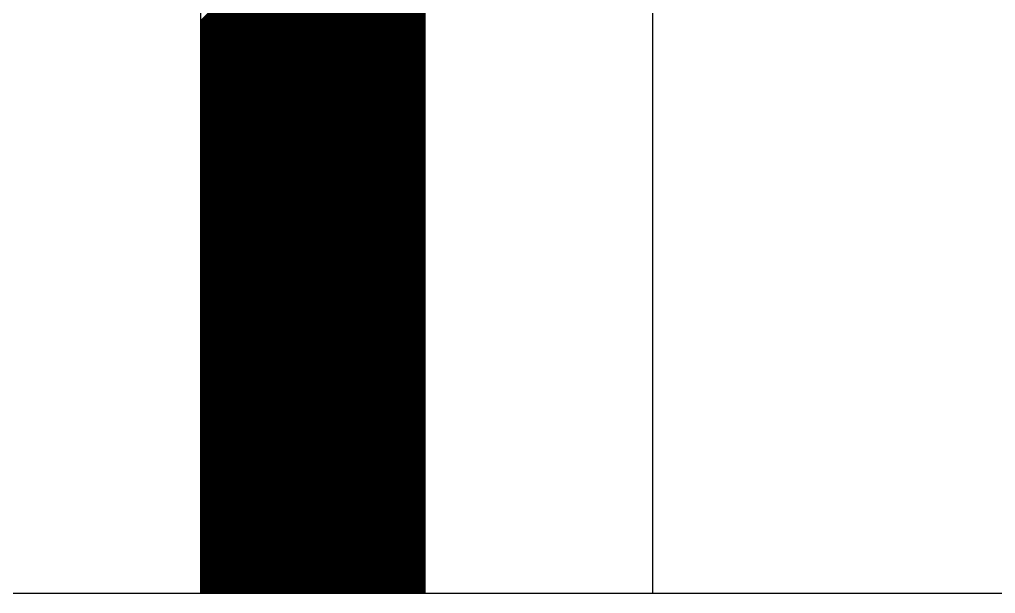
# Model space of a CAD drawing. Header units: millimetres. Extents: x -72 to 470, y 3 to 161.
# Drawn here: x 436.849 to 437.501, y 58.025 to 58.409 of the extents above; entities that cross this region are included whole.
import ezdxf

# ---------------------------------------------------------------- set-up
doc = ezdxf.new("R2010")
doc.units = ezdxf.units.MM
doc.layers.add('LAYER2', color=5, linetype='Continuous')

msp = doc.modelspace()

# ---------------------------------------------------------------- linework, layer by layer
at = {"layer": 'LAYER2'}
for p, q in [((436.97023, 58.02538), (436.97023, 60.99538)), ((437.12023, 58.02538), (437.12023, 60.99538)), ((437.27223, 58.02538), (437.27223, 60.99538)), ((440.92023, 58.02538), (433.77023, 58.02538))]:
    msp.add_line(p, q, dxfattribs=at)
at = {"layer": 'LAYER2', "color": 252, "linetype": 'Continuous', "true_color": 0x939598}
for p, q in [((436.97023, 58.40846), (437.12023, 58.55846)), ((436.97023, 58.40801), (437.12023, 58.55801)), ((436.97023, 58.40712), (437.12023, 58.55712)), ((436.97023, 58.40667), (437.12023, 58.55667)), ((436.97023, 58.40577), (437.12023, 58.55577)), ((436.97023, 58.40532), (437.12023, 58.55532)), ((436.97023, 58.40442), (437.12023, 58.55442)), ((436.97023, 58.40397), (437.12023, 58.55397)), ((436.97023, 58.40307), (437.12023, 58.55307)), ((436.97023, 58.40263), (437.12023, 58.55263)), ((436.97023, 58.40173), (437.12023, 58.55173)), ((436.97023, 58.40128), (437.12023, 58.55128)), ((436.97023, 58.40038), (437.12023, 58.55038)), ((436.97023, 58.39993), (437.12023, 58.54993)), ((436.97023, 58.39903), (437.12023, 58.54903)), ((436.97023, 58.39858), (437.12023, 58.54858)), ((436.97023, 58.39769), (437.12023, 58.54769)), ((436.97023, 58.39724), (437.12023, 58.54724)), ((436.97023, 58.39634), (437.12023, 58.54634)), ((436.97023, 58.39589), (437.12023, 58.54589)), ((436.97023, 58.39499), (437.12023, 58.54499)), ((436.97023, 58.39454), (437.12023, 58.54454)), ((436.97023, 58.39365), (437.12023, 58.54365)), ((436.97023, 58.3932), (437.12023, 58.5432)), ((436.97023, 58.3923), (437.12023, 58.5423)), ((436.97023, 58.39185), (437.12023, 58.54185)), ((436.97023, 58.39095), (437.12023, 58.54095)), ((436.97023, 58.3905), (437.12023, 58.5405)), ((436.97023, 58.3896), (437.12023, 58.5396)), ((436.97023, 58.38916), (437.12023, 58.53916)), ((436.97023, 58.38826), (437.12023, 58.53826)), ((436.97023, 58.38781), (437.12023, 58.53781)), ((436.97023, 58.38691), (437.12023, 58.53691)), ((436.97023, 58.38646), (437.12023, 58.53646)), ((436.97023, 58.38556), (437.12023, 58.53556)), ((436.97023, 58.38511), (437.12023, 58.53511)), ((436.97023, 58.38422), (437.12023, 58.53422)), ((436.97023, 58.38377), (437.12023, 58.53377)), ((436.97023, 58.38287), (437.12023, 58.53287)), ((436.97023, 58.38242), (437.12023, 58.53242)), ((436.97023, 58.38152), (437.12023, 58.53152)), ((436.97023, 58.38107), (437.12023, 58.53107)), ((436.97023, 58.38018), (437.12023, 58.53018)), ((436.97023, 58.37973), (437.12023, 58.52973)), ((436.97023, 58.37883), (437.12023, 58.52883)), ((436.97023, 58.37838), (437.12023, 58.52838)), ((436.97023, 58.37748), (437.12023, 58.52748)), ((436.97023, 58.37703), (437.12023, 58.52703)), ((436.97023, 58.37613), (437.12023, 58.52613)), ((436.97023, 58.37569), (437.12023, 58.52569)), ((436.97023, 58.37479), (437.12023, 58.52479)), ((436.97023, 58.37434), (437.12023, 58.52434)), ((436.97023, 58.37344), (437.12023, 58.52344)), ((436.97023, 58.37299), (437.12023, 58.52299)), ((436.97023, 58.37209), (437.12023, 58.52209)), ((436.97023, 58.37164), (437.12023, 58.52164)), ((436.97023, 58.37075), (437.12023, 58.52075)), ((436.97023, 58.3703), (437.12023, 58.5203)), ((436.97023, 58.3694), (437.12023, 58.5194)), ((436.97023, 58.36895), (437.12023, 58.51895)), ((436.97023, 58.36805), (437.12023, 58.51805)), ((436.97023, 58.3676), (437.12023, 58.5176)), ((436.97023, 58.3667), (437.12023, 58.5167)), ((436.97023, 58.36626), (437.12023, 58.51626)), ((436.97023, 58.36536), (437.12023, 58.51536)), ((436.97023, 58.36491), (437.12023, 58.51491)), ((436.97023, 58.36401), (437.12023, 58.51401)), ((436.97023, 58.36356), (437.12023, 58.51356)), ((436.97023, 58.36266), (437.12023, 58.51266)), ((436.97023, 58.36221), (437.12023, 58.51221)), ((436.97023, 58.36132), (437.12023, 58.51132)), ((436.97023, 58.36087), (437.12023, 58.51087)), ((436.97023, 58.35997), (437.12023, 58.50997)), ((436.97023, 58.35952), (437.12023, 58.50952)), ((436.97023, 58.35862), (437.12023, 58.50862)), ((436.97023, 58.35817), (437.12023, 58.50817)), ((436.97023, 58.35728), (437.12023, 58.50728)), ((436.97023, 58.35683), (437.12023, 58.50683)), ((436.97023, 58.35593), (437.12023, 58.50593)), ((436.97023, 58.35548), (437.12023, 58.50548)), ((436.97023, 58.35458), (437.12023, 58.50458)), ((436.97023, 58.35413), (437.12023, 58.50413)), ((436.97023, 58.35323), (437.12023, 58.50323)), ((436.97023, 58.35279), (437.12023, 58.50279)), ((436.97023, 58.35189), (437.12023, 58.50189)), ((436.97023, 58.35144), (437.12023, 58.50144)), ((436.97023, 58.35054), (437.12023, 58.50054)), ((436.97023, 58.35009), (437.12023, 58.50009)), ((436.97023, 58.34919), (437.12023, 58.49919)), ((436.97023, 58.34874), (437.12023, 58.49874)), ((436.97023, 58.34785), (437.12023, 58.49785)), ((436.97023, 58.3474), (437.12023, 58.4974)), ((436.97023, 58.3465), (437.12023, 58.4965)), ((436.97023, 58.34605), (437.12023, 58.49605)), ((436.97023, 58.34515), (437.12023, 58.49515)), ((436.97023, 58.3447), (437.12023, 58.4947)), ((436.97023, 58.34381), (437.12023, 58.49381)), ((436.97023, 58.34336), (437.12023, 58.49336)), ((436.97023, 58.34246), (437.12023, 58.49246)), ((436.97023, 58.34201), (437.12023, 58.49201)), ((436.97023, 58.34111), (437.12023, 58.49111)), ((436.97023, 58.34066), (437.12023, 58.49066)), ((436.97023, 58.33976), (437.12023, 58.48976)), ((436.97023, 58.33932), (437.12023, 58.48932)), ((436.97023, 58.33842), (437.12023, 58.48842)), ((436.97023, 58.33797), (437.12023, 58.48797)), ((436.97023, 58.33707), (437.12023, 58.48707)), ((436.97023, 58.33662), (437.12023, 58.48662)), ((436.97023, 58.33572), (437.12023, 58.48572)), ((436.97023, 58.33527), (437.12023, 58.48527)), ((436.97023, 58.33438), (437.12023, 58.48438)), ((436.97023, 58.33393), (437.12023, 58.48393)), ((436.97023, 58.33303), (437.12023, 58.48303)), ((436.97023, 58.33258), (437.12023, 58.48258)), ((436.97023, 58.33168), (437.12023, 58.48168)), ((436.97023, 58.33123), (437.12023, 58.48123)), ((436.97023, 58.33033), (437.12023, 58.48033)), ((436.97023, 58.32989), (437.12023, 58.47989)), ((436.97023, 58.32899), (437.12023, 58.47899)), ((436.97023, 58.32854), (437.12023, 58.47854)), ((436.97023, 58.32764), (437.12023, 58.47764)), ((436.97023, 58.32719), (437.12023, 58.47719)), ((436.97023, 58.32629), (437.12023, 58.47629)), ((436.97023, 58.32584), (437.12023, 58.47584)), ((436.97023, 58.32495), (437.12023, 58.47495)), ((436.97023, 58.3245), (437.12023, 58.4745)), ((436.97023, 58.3236), (437.12023, 58.4736)), ((436.97023, 58.32315), (437.12023, 58.47315)), ((436.97023, 58.32225), (437.12023, 58.47225)), ((436.97023, 58.3218), (437.12023, 58.4718)), ((436.97023, 58.32091), (437.12023, 58.47091)), ((436.97023, 58.32046), (437.12023, 58.47046)), ((436.97023, 58.31956), (437.12023, 58.46956)), ((436.97023, 58.31911), (437.12023, 58.46911)), ((436.97023, 58.31821), (437.12023, 58.46821)), ((436.97023, 58.31776), (437.12023, 58.46776)), ((436.97023, 58.31686), (437.12023, 58.46686)), ((436.97023, 58.31642), (437.12023, 58.46642)), ((436.97023, 58.31552), (437.12023, 58.46552)), ((436.97023, 58.31507), (437.12023, 58.46507)), ((436.97023, 58.31417), (437.12023, 58.46417)), ((436.97023, 58.31372), (437.12023, 58.46372)), ((436.97023, 58.31282), (437.12023, 58.46282)), ((436.97023, 58.31237), (437.12023, 58.46237)), ((436.97023, 58.31148), (437.12023, 58.46148)), ((436.97023, 58.31103), (437.12023, 58.46103)), ((436.97023, 58.31013), (437.12023, 58.46013)), ((436.97023, 58.30968), (437.12023, 58.45968)), ((436.97023, 58.30878), (437.12023, 58.45878)), ((436.97023, 58.30833), (437.12023, 58.45833)), ((436.97023, 58.30744), (437.12023, 58.45744)), ((436.97023, 58.30699), (437.12023, 58.45699)), ((436.97023, 58.30609), (437.12023, 58.45609)), ((436.97023, 58.30564), (437.12023, 58.45564)), ((436.97023, 58.30474), (437.12023, 58.45474)), ((436.97023, 58.30429), (437.12023, 58.45429)), ((436.97023, 58.30339), (437.12023, 58.45339)), ((436.97023, 58.30295), (437.12023, 58.45295)), ((436.97023, 58.30205), (437.12023, 58.45205)), ((436.97023, 58.3016), (437.12023, 58.4516)), ((436.97023, 58.3007), (437.12023, 58.4507)), ((436.97023, 58.30025), (437.12023, 58.45025)), ((436.97023, 58.29935), (437.12023, 58.44935)), ((436.97023, 58.2989), (437.12023, 58.4489)), ((436.97023, 58.29801), (437.12023, 58.44801)), ((436.97023, 58.29756), (437.12023, 58.44756)), ((436.97023, 58.29666), (437.12023, 58.44666)), ((436.97023, 58.29621), (437.12023, 58.44621)), ((436.97023, 58.29531), (437.12023, 58.44531)), ((436.97023, 58.29486), (437.12023, 58.44486)), ((436.97023, 58.29396), (437.12023, 58.44396)), ((436.97023, 58.29352), (437.12023, 58.44352)), ((436.97023, 58.29262), (437.12023, 58.44262)), ((436.97023, 58.29217), (437.12023, 58.44217)), ((436.97023, 58.29127), (437.12023, 58.44127)), ((436.97023, 58.29082), (437.12023, 58.44082)), ((436.97023, 58.28992), (437.12023, 58.43992)), ((436.97023, 58.28947), (437.12023, 58.43947)), ((436.97023, 58.28858), (437.12023, 58.43858)), ((436.97023, 58.28813), (437.12023, 58.43813)), ((436.97023, 58.28723), (437.12023, 58.43723)), ((436.97023, 58.28678), (437.12023, 58.43678)), ((436.97023, 58.28588), (437.12023, 58.43588)), ((436.97023, 58.28543), (437.12023, 58.43543)), ((436.97023, 58.28454), (437.12023, 58.43454)), ((436.97023, 58.28409), (437.12023, 58.43409)), ((436.97023, 58.28319), (437.12023, 58.43319)), ((436.97023, 58.28274), (437.12023, 58.43274)), ((436.97023, 58.28184), (437.12023, 58.43184)), ((436.97023, 58.28139), (437.12023, 58.43139)), ((436.97023, 58.28049), (437.12023, 58.43049)), ((436.97023, 58.28005), (437.12023, 58.43005)), ((436.97023, 58.27915), (437.12023, 58.42915)), ((436.97023, 58.2787), (437.12023, 58.4287)), ((436.97023, 58.2778), (437.12023, 58.4278)), ((436.97023, 58.27735), (437.12023, 58.42735)), ((436.97023, 58.27645), (437.12023, 58.42645)), ((436.97023, 58.276), (437.12023, 58.426)), ((436.97023, 58.27511), (437.12023, 58.42511)), ((436.97023, 58.27466), (437.12023, 58.42466)), ((436.97023, 58.27376), (437.12023, 58.42376)), ((436.97023, 58.27331), (437.12023, 58.42331)), ((436.97023, 58.27241), (437.12023, 58.42241)), ((436.97023, 58.27196), (437.12023, 58.42196)), ((436.97023, 58.27107), (437.12023, 58.42107)), ((436.97023, 58.27062), (437.12023, 58.42062)), ((436.97023, 58.26972), (437.12023, 58.41972)), ((436.97023, 58.26927), (437.12023, 58.41927)), ((436.97023, 58.26837), (437.12023, 58.41837)), ((436.97023, 58.26792), (437.12023, 58.41792)), ((436.97023, 58.26702), (437.12023, 58.41702)), ((436.97023, 58.26658), (437.12023, 58.41658)), ((436.97023, 58.26568), (437.12023, 58.41568)), ((436.97023, 58.26523), (437.12023, 58.41523)), ((436.97023, 58.26433), (437.12023, 58.41433)), ((436.97023, 58.26388), (437.12023, 58.41388)), ((436.97023, 58.26298), (437.12023, 58.41298)), ((436.97023, 58.26253), (437.12023, 58.41253)), ((436.97023, 58.26164), (437.12023, 58.41164)), ((436.97023, 58.26119), (437.12023, 58.41119)), ((436.97023, 58.26029), (437.12023, 58.41029)), ((436.97023, 58.25984), (437.12023, 58.40984)), ((436.97023, 58.25894), (437.12023, 58.40894)), ((436.97023, 58.25849), (437.12023, 58.40849)), ((436.97023, 58.25759), (437.12023, 58.40759)), ((436.97023, 58.25715), (437.12023, 58.40715)), ((436.97023, 58.25625), (437.12023, 58.40625)), ((436.97023, 58.2558), (437.12023, 58.4058)), ((436.97023, 58.2549), (437.12023, 58.4049)), ((436.97023, 58.25445), (437.12023, 58.40445)), ((436.97023, 58.25355), (437.12023, 58.40355)), ((436.97023, 58.2531), (437.12023, 58.4031)), ((436.97023, 58.25221), (437.12023, 58.40221)), ((436.97023, 58.25176), (437.12023, 58.40176)), ((436.97023, 58.25086), (437.12023, 58.40086)), ((436.97023, 58.25041), (437.12023, 58.40041)), ((436.97023, 58.24951), (437.12023, 58.39951)), ((436.97023, 58.24906), (437.12023, 58.39906)), ((436.97023, 58.24817), (437.12023, 58.39817)), ((436.97023, 58.24772), (437.12023, 58.39772)), ((436.97023, 58.24682), (437.12023, 58.39682)), ((436.97023, 58.24637), (437.12023, 58.39637)), ((436.97023, 58.24547), (437.12023, 58.39547)), ((436.97023, 58.24502), (437.12023, 58.39502)), ((436.97023, 58.24412), (437.12023, 58.39412)), ((436.97023, 58.24368), (437.12023, 58.39368)), ((436.97023, 58.24278), (437.12023, 58.39278)), ((436.97023, 58.24233), (437.12023, 58.39233)), ((436.97023, 58.24143), (437.12023, 58.39143)), ((436.97023, 58.24098), (437.12023, 58.39098)), ((436.97023, 58.24008), (437.12023, 58.39008)), ((436.97023, 58.23963), (437.12023, 58.38963)), ((436.97023, 58.23874), (437.12023, 58.38874)), ((436.97023, 58.23829), (437.12023, 58.38829)), ((436.97023, 58.23739), (437.12023, 58.38739)), ((436.97023, 58.23694), (437.12023, 58.38694)), ((436.97023, 58.23604), (437.12023, 58.38604)), ((436.97023, 58.23559), (437.12023, 58.38559)), ((436.97023, 58.2347), (437.12023, 58.3847)), ((436.97023, 58.23425), (437.12023, 58.38425)), ((436.97023, 58.23335), (437.12023, 58.38335)), ((436.97023, 58.2329), (437.12023, 58.3829)), ((436.97023, 58.232), (437.12023, 58.382)), ((436.97023, 58.23155), (437.12023, 58.38155)), ((436.97023, 58.23065), (437.12023, 58.38065)), ((436.97023, 58.2302), (437.12023, 58.3802)), ((436.97023, 58.22931), (437.12023, 58.37931)), ((436.97023, 58.22886), (437.12023, 58.37886)), ((436.97023, 58.22796), (437.12023, 58.37796)), ((436.97023, 58.22751), (437.12023, 58.37751)), ((436.97023, 58.22661), (437.12023, 58.37661)), ((436.97023, 58.22616), (437.12023, 58.37616)), ((436.97023, 58.22527), (437.12023, 58.37527)), ((436.97023, 58.22482), (437.12023, 58.37482)), ((436.97023, 58.22392), (437.12023, 58.37392)), ((436.97023, 58.22347), (437.12023, 58.37347)), ((436.97023, 58.22257), (437.12023, 58.37257)), ((436.97023, 58.22212), (437.12023, 58.37212)), ((436.97023, 58.22122), (437.12023, 58.37122)), ((436.97023, 58.22078), (437.12023, 58.37078)), ((436.97023, 58.21988), (437.12023, 58.36988)), ((436.97023, 58.21943), (437.12023, 58.36943)), ((436.97023, 58.21853), (437.12023, 58.36853)), ((436.97023, 58.21808), (437.12023, 58.36808)), ((436.97023, 58.21718), (437.12023, 58.36718)), ((436.97023, 58.21673), (437.12023, 58.36673)), ((436.97023, 58.21584), (437.12023, 58.36584)), ((436.97023, 58.21539), (437.12023, 58.36539)), ((436.97023, 58.21449), (437.12023, 58.36449)), ((436.97023, 58.21404), (437.12023, 58.36404)), ((436.97023, 58.21314), (437.12023, 58.36314)), ((436.97023, 58.21269), (437.12023, 58.36269)), ((436.97023, 58.2118), (437.12023, 58.3618)), ((436.97023, 58.21135), (437.12023, 58.36135)), ((436.97023, 58.21045), (437.12023, 58.36045)), ((436.97023, 58.21), (437.12023, 58.36)), ((436.97023, 58.2091), (437.12023, 58.3591)), ((436.97023, 58.20865), (437.12023, 58.35865)), ((436.97023, 58.20775), (437.12023, 58.35775)), ((436.97023, 58.20731), (437.12023, 58.35731)), ((436.97023, 58.20641), (437.12023, 58.35641)), ((436.97023, 58.20596), (437.12023, 58.35596)), ((436.97023, 58.20506), (437.12023, 58.35506)), ((436.97023, 58.20461), (437.12023, 58.35461)), ((436.97023, 58.20371), (437.12023, 58.35371)), ((436.97023, 58.20326), (437.12023, 58.35326)), ((436.97023, 58.20237), (437.12023, 58.35237)), ((436.97023, 58.20192), (437.12023, 58.35192)), ((436.97023, 58.20102), (437.12023, 58.35102)), ((436.97023, 58.20057), (437.12023, 58.35057)), ((436.97023, 58.19967), (437.12023, 58.34967)), ((436.97023, 58.19922), (437.12023, 58.34922)), ((436.97023, 58.19833), (437.12023, 58.34833)), ((436.97023, 58.19788), (437.12023, 58.34788)), ((436.97023, 58.19698), (437.12023, 58.34698)), ((436.97023, 58.19653), (437.12023, 58.34653)), ((436.97023, 58.19563), (437.12023, 58.34563)), ((436.97023, 58.19518), (437.12023, 58.34518)), ((436.97023, 58.19428), (437.12023, 58.34428)), ((436.97023, 58.19383), (437.12023, 58.34383)), ((436.97023, 58.19294), (437.12023, 58.34294)), ((436.97023, 58.19249), (437.12023, 58.34249)), ((436.97023, 58.19159), (437.12023, 58.34159)), ((436.97023, 58.19114), (437.12023, 58.34114)), ((436.97023, 58.19024), (437.12023, 58.34024)), ((436.97023, 58.18979), (437.12023, 58.33979)), ((436.97023, 58.1889), (437.12023, 58.3389)), ((436.97023, 58.18845), (437.12023, 58.33845)), ((436.97023, 58.18755), (437.12023, 58.33755)), ((436.97023, 58.1871), (437.12023, 58.3371)), ((436.97023, 58.1862), (437.12023, 58.3362)), ((436.97023, 58.18575), (437.12023, 58.33575)), ((436.97023, 58.18485), (437.12023, 58.33485)), ((436.97023, 58.18441), (437.12023, 58.33441)), ((436.97023, 58.18351), (437.12023, 58.33351)), ((436.97023, 58.18306), (437.12023, 58.33306)), ((436.97023, 58.18216), (437.12023, 58.33216)), ((436.97023, 58.18171), (437.12023, 58.33171)), ((436.97023, 58.18081), (437.12023, 58.33081)), ((436.97023, 58.18036), (437.12023, 58.33036)), ((436.97023, 58.17947), (437.12023, 58.32947)), ((436.97023, 58.17902), (437.12023, 58.32902)), ((436.97023, 58.17812), (437.12023, 58.32812)), ((436.97023, 58.17767), (437.12023, 58.32767)), ((436.97023, 58.17677), (437.12023, 58.32677)), ((436.97023, 58.17632), (437.12023, 58.32632)), ((436.97023, 58.17543), (437.12023, 58.32543)), ((436.97023, 58.17498), (437.12023, 58.32498)), ((436.97023, 58.17408), (437.12023, 58.32408)), ((436.97023, 58.17363), (437.12023, 58.32363)), ((436.97023, 58.17273), (437.12023, 58.32273)), ((436.97023, 58.17228), (437.12023, 58.32228)), ((436.97023, 58.17138), (437.12023, 58.32138)), ((436.97023, 58.17094), (437.12023, 58.32094)), ((436.97023, 58.17004), (437.12023, 58.32004)), ((436.97023, 58.16959), (437.12023, 58.31959)), ((436.97023, 58.16869), (437.12023, 58.31869)), ((436.97023, 58.16824), (437.12023, 58.31824)), ((436.97023, 58.16734), (437.12023, 58.31734)), ((436.97023, 58.16689), (437.12023, 58.31689)), ((436.97023, 58.166), (437.12023, 58.316)), ((436.97023, 58.16555), (437.12023, 58.31555)), ((436.97023, 58.16465), (437.12023, 58.31465)), ((436.97023, 58.1642), (437.12023, 58.3142)), ((436.97023, 58.1633), (437.12023, 58.3133)), ((436.97023, 58.16285), (437.12023, 58.31285)), ((436.97023, 58.16196), (437.12023, 58.31196)), ((436.97023, 58.16151), (437.12023, 58.31151)), ((436.97023, 58.16061), (437.12023, 58.31061)), ((436.97023, 58.16016), (437.12023, 58.31016)), ((436.97023, 58.15926), (437.12023, 58.30926)), ((436.97023, 58.15881), (437.12023, 58.30881)), ((436.97023, 58.15791), (437.12023, 58.30791)), ((436.97023, 58.15746), (437.12023, 58.30746)), ((436.97023, 58.15657), (437.12023, 58.30657)), ((436.97023, 58.15612), (437.12023, 58.30612)), ((436.97023, 58.15522), (437.12023, 58.30522)), ((436.97023, 58.15477), (437.12023, 58.30477)), ((436.97023, 58.15387), (437.12023, 58.30387)), ((436.97023, 58.15342), (437.12023, 58.30342)), ((436.97023, 58.15253), (437.12023, 58.30253)), ((436.97023, 58.15208), (437.12023, 58.30208)), ((436.97023, 58.15118), (437.12023, 58.30118)), ((436.97023, 58.15073), (437.12023, 58.30073)), ((436.97023, 58.14983), (437.12023, 58.29983)), ((436.97023, 58.14938), (437.12023, 58.29938)), ((436.97023, 58.14848), (437.12023, 58.29848)), ((436.97023, 58.14804), (437.12023, 58.29804)), ((436.97023, 58.14714), (437.12023, 58.29714)), ((436.97023, 58.14669), (437.12023, 58.29669)), ((436.97023, 58.14579), (437.12023, 58.29579)), ((436.97023, 58.14534), (437.12023, 58.29534)), ((436.97023, 58.14444), (437.12023, 58.29444)), ((436.97023, 58.14399), (437.12023, 58.29399)), ((436.97023, 58.1431), (437.12023, 58.2931)), ((436.97023, 58.14265), (437.12023, 58.29265)), ((436.97023, 58.14175), (437.12023, 58.29175)), ((436.97023, 58.1413), (437.12023, 58.2913)), ((436.97023, 58.1404), (437.12023, 58.2904)), ((436.97023, 58.13995), (437.12023, 58.28995)), ((436.97023, 58.13906), (437.12023, 58.28906)), ((436.97023, 58.13861), (437.12023, 58.28861)), ((436.97023, 58.13771), (437.12023, 58.28771)), ((436.97023, 58.13726), (437.12023, 58.28726)), ((436.97023, 58.13636), (437.12023, 58.28636)), ((436.97023, 58.13591), (437.12023, 58.28591)), ((436.97023, 58.13501), (437.12023, 58.28501)), ((436.97023, 58.13457), (437.12023, 58.28457)), ((436.97023, 58.13367), (437.12023, 58.28367)), ((436.97023, 58.13322), (437.12023, 58.28322)), ((436.97023, 58.13232), (437.12023, 58.28232)), ((436.97023, 58.13187), (437.12023, 58.28187)), ((436.97023, 58.13097), (437.12023, 58.28097)), ((436.97023, 58.13052), (437.12023, 58.28052)), ((436.97023, 58.12963), (437.12023, 58.27963)), ((436.97023, 58.12918), (437.12023, 58.27918)), ((436.97023, 58.12828), (437.12023, 58.27828)), ((436.97023, 58.12783), (437.12023, 58.27783)), ((436.97023, 58.12693), (437.12023, 58.27693)), ((436.97023, 58.12648), (437.12023, 58.27648)), ((436.97023, 58.12558), (437.12023, 58.27558)), ((436.97023, 58.12514), (437.12023, 58.27514)), ((436.97023, 58.12424), (437.12023, 58.27424)), ((436.97023, 58.12379), (437.12023, 58.27379)), ((436.97023, 58.12289), (437.12023, 58.27289)), ((436.97023, 58.12244), (437.12023, 58.27244)), ((436.97023, 58.12154), (437.12023, 58.27154)), ((436.97023, 58.12109), (437.12023, 58.27109)), ((436.97023, 58.1202), (437.12023, 58.2702)), ((436.97023, 58.11975), (437.12023, 58.26975)), ((436.97023, 58.11885), (437.12023, 58.26885)), ((436.97023, 58.1184), (437.12023, 58.2684)), ((436.97023, 58.1175), (437.12023, 58.2675)), ((436.97023, 58.11705), (437.12023, 58.26705)), ((436.97023, 58.11616), (437.12023, 58.26616)), ((436.97023, 58.11571), (437.12023, 58.26571)), ((436.97023, 58.11481), (437.12023, 58.26481)), ((436.97023, 58.11436), (437.12023, 58.26436)), ((436.97023, 58.11346), (437.12023, 58.26346)), ((436.97023, 58.11301), (437.12023, 58.26301)), ((436.97023, 58.11211), (437.12023, 58.26211)), ((436.97023, 58.11167), (437.12023, 58.26167)), ((436.97023, 58.11077), (437.12023, 58.26077)), ((436.97023, 58.11032), (437.12023, 58.26032)), ((436.97023, 58.10942), (437.12023, 58.25942)), ((436.97023, 58.10897), (437.12023, 58.25897)), ((436.97023, 58.10807), (437.12023, 58.25807)), ((436.97023, 58.10762), (437.12023, 58.25762)), ((436.97023, 58.10673), (437.12023, 58.25673)), ((436.97023, 58.10628), (437.12023, 58.25628)), ((436.97023, 58.10538), (437.12023, 58.25538)), ((436.97023, 58.10493), (437.12023, 58.25493)), ((436.97023, 58.10403), (437.12023, 58.25403)), ((436.97023, 58.10358), (437.12023, 58.25358)), ((436.97023, 58.10269), (437.12023, 58.25269)), ((436.97023, 58.10224), (437.12023, 58.25224)), ((436.97023, 58.10134), (437.12023, 58.25134)), ((436.97023, 58.10089), (437.12023, 58.25089)), ((436.97023, 58.09999), (437.12023, 58.24999)), ((436.97023, 58.09954), (437.12023, 58.24954)), ((436.97023, 58.09864), (437.12023, 58.24864)), ((436.97023, 58.0982), (437.12023, 58.2482)), ((436.97023, 58.0973), (437.12023, 58.2473)), ((436.97023, 58.09685), (437.12023, 58.24685)), ((436.97023, 58.09595), (437.12023, 58.24595)), ((436.97023, 58.0955), (437.12023, 58.2455)), ((436.97023, 58.0946), (437.12023, 58.2446)), ((436.97023, 58.09415), (437.12023, 58.24415)), ((436.97023, 58.09326), (437.12023, 58.24326)), ((436.97023, 58.09281), (437.12023, 58.24281)), ((436.97023, 58.09191), (437.12023, 58.24191)), ((436.97023, 58.09146), (437.12023, 58.24146)), ((436.97023, 58.09056), (437.12023, 58.24056)), ((436.97023, 58.09011), (437.12023, 58.24011)), ((436.97023, 58.08921), (437.12023, 58.23921)), ((436.97023, 58.08877), (437.12023, 58.23877)), ((436.97023, 58.08787), (437.12023, 58.23787)), ((436.97023, 58.08742), (437.12023, 58.23742)), ((436.97023, 58.08652), (437.12023, 58.23652)), ((436.97023, 58.08607), (437.12023, 58.23607)), ((436.97023, 58.08517), (437.12023, 58.23517)), ((436.97023, 58.08472), (437.12023, 58.23472)), ((436.97023, 58.08383), (437.12023, 58.23383)), ((436.97023, 58.08338), (437.12023, 58.23338)), ((436.97023, 58.08248), (437.12023, 58.23248)), ((436.97023, 58.08203), (437.12023, 58.23203)), ((436.97023, 58.08113), (437.12023, 58.23113)), ((436.97023, 58.08068), (437.12023, 58.23068)), ((436.97023, 58.07979), (437.12023, 58.22979)), ((436.97023, 58.07934), (437.12023, 58.22934)), ((436.97023, 58.07844), (437.12023, 58.22844)), ((436.97023, 58.07799), (437.12023, 58.22799)), ((436.97023, 58.07709), (437.12023, 58.22709)), ((436.97023, 58.07664), (437.12023, 58.22664)), ((436.97023, 58.07574), (437.12023, 58.22574)), ((436.97023, 58.0753), (437.12023, 58.2253)), ((436.97023, 58.0744), (437.12023, 58.2244)), ((436.97023, 58.07395), (437.12023, 58.22395)), ((436.97023, 58.07305), (437.12023, 58.22305)), ((436.97023, 58.0726), (437.12023, 58.2226)), ((436.97023, 58.0717), (437.12023, 58.2217)), ((436.97023, 58.07125), (437.12023, 58.22125)), ((436.97023, 58.07036), (437.12023, 58.22036)), ((436.97023, 58.06991), (437.12023, 58.21991)), ((436.97023, 58.06901), (437.12023, 58.21901)), ((436.97023, 58.06856), (437.12023, 58.21856)), ((436.97023, 58.06766), (437.12023, 58.21766)), ((436.97023, 58.06721), (437.12023, 58.21721)), ((436.97023, 58.06632), (437.12023, 58.21632)), ((436.97023, 58.06587), (437.12023, 58.21587)), ((436.97023, 58.06497), (437.12023, 58.21497)), ((436.97023, 58.06452), (437.12023, 58.21452)), ((436.97023, 58.06362), (437.12023, 58.21362)), ((436.97023, 58.06317), (437.12023, 58.21317)), ((436.97023, 58.06227), (437.12023, 58.21227)), ((436.97023, 58.06183), (437.12023, 58.21183)), ((436.97023, 58.06093), (437.12023, 58.21093)), ((436.97023, 58.06048), (437.12023, 58.21048)), ((436.97023, 58.05958), (437.12023, 58.20958)), ((436.97023, 58.05913), (437.12023, 58.20913)), ((436.97023, 58.05823), (437.12023, 58.20823)), ((436.97023, 58.05778), (437.12023, 58.20778)), ((436.97023, 58.05689), (437.12023, 58.20689)), ((436.97023, 58.05644), (437.12023, 58.20644)), ((436.97023, 58.05554), (437.12023, 58.20554)), ((436.97023, 58.05509), (437.12023, 58.20509)), ((436.97023, 58.05419), (437.12023, 58.20419)), ((436.97023, 58.05374), (437.12023, 58.20374)), ((436.97023, 58.05284), (437.12023, 58.20284)), ((436.97023, 58.0524), (437.12023, 58.2024)), ((436.97023, 58.0515), (437.12023, 58.2015)), ((436.97023, 58.05105), (437.12023, 58.20105)), ((436.97023, 58.05015), (437.12023, 58.20015)), ((436.97023, 58.0497), (437.12023, 58.1997)), ((436.97023, 58.0488), (437.12023, 58.1988)), ((436.97023, 58.04835), (437.12023, 58.19835)), ((436.97023, 58.04746), (437.12023, 58.19746)), ((436.97023, 58.04701), (437.12023, 58.19701)), ((436.97023, 58.04611), (437.12023, 58.19611)), ((436.97023, 58.04566), (437.12023, 58.19566)), ((436.97023, 58.04476), (437.12023, 58.19476)), ((436.97023, 58.04431), (437.12023, 58.19431)), ((436.97023, 58.04342), (437.12023, 58.19342)), ((436.97023, 58.04297), (437.12023, 58.19297)), ((436.97023, 58.04207), (437.12023, 58.19207)), ((436.97023, 58.04162), (437.12023, 58.19162)), ((436.97023, 58.04072), (437.12023, 58.19072)), ((436.97023, 58.04027), (437.12023, 58.19027)), ((436.97023, 58.03937), (437.12023, 58.18937)), ((436.97023, 58.03893), (437.12023, 58.18893)), ((436.97023, 58.03803), (437.12023, 58.18803)), ((436.97023, 58.03758), (437.12023, 58.18758)), ((436.97023, 58.03668), (437.12023, 58.18668)), ((436.97023, 58.03623), (437.12023, 58.18623)), ((436.97023, 58.03533), (437.12023, 58.18533)), ((436.97023, 58.03488), (437.12023, 58.18488)), ((436.97023, 58.03399), (437.12023, 58.18399)), ((436.97023, 58.03354), (437.12023, 58.18354)), ((436.97023, 58.03264), (437.12023, 58.18264)), ((436.97023, 58.03219), (437.12023, 58.18219)), ((436.97023, 58.03129), (437.12023, 58.18129)), ((436.97023, 58.03084), (437.12023, 58.18084)), ((436.97023, 58.02995), (437.12023, 58.17995)), ((436.97023, 58.0295), (437.12023, 58.1795)), ((436.97023, 58.0286), (437.12023, 58.1786)), ((436.97023, 58.02815), (437.12023, 58.17815)), ((436.97023, 58.02725), (437.12023, 58.17725)), ((436.97023, 58.0268), (437.12023, 58.1768)), ((436.97023, 58.0259), (437.12023, 58.1759)), ((436.97023, 58.02546), (437.12023, 58.17546)), ((436.97105, 58.02538), (437.12023, 58.17456)), ((436.9715, 58.02538), (437.12023, 58.17411)), ((436.9724, 58.02538), (437.12023, 58.17321)), ((436.97285, 58.02538), (437.12023, 58.17276)), ((436.97375, 58.02538), (437.12023, 58.17186)), ((436.9742, 58.02538), (437.12023, 58.17141)), ((436.9751, 58.02538), (437.12023, 58.17052)), ((436.97554, 58.02538), (437.12023, 58.17007)), ((436.97644, 58.02538), (437.12023, 58.16917)), ((436.97689, 58.02538), (437.12023, 58.16872)), ((436.97779, 58.02538), (437.12023, 58.16782)), ((436.97824, 58.02538), (437.12023, 58.16737)), ((436.97914, 58.02538), (437.12023, 58.16647)), ((436.97959, 58.02538), (437.12023, 58.16603)), ((436.98048, 58.02538), (437.12023, 58.16513)), ((436.98093, 58.02538), (437.12023, 58.16468)), ((436.98183, 58.02538), (437.12023, 58.16378)), ((436.98228, 58.02538), (437.12023, 58.16333)), ((436.98318, 58.02538), (437.12023, 58.16243)), ((436.98363, 58.02538), (437.12023, 58.16198)), ((436.98453, 58.02538), (437.12023, 58.16109)), ((436.98497, 58.02538), (437.12023, 58.16064)), ((436.98587, 58.02538), (437.12023, 58.15974)), ((436.98632, 58.02538), (437.12023, 58.15929)), ((436.98722, 58.02538), (437.12023, 58.15839)), ((436.98767, 58.02538), (437.12023, 58.15794)), ((436.98857, 58.02538), (437.12023, 58.15705)), ((436.98902, 58.02538), (437.12023, 58.1566)), ((436.98991, 58.02538), (437.12023, 58.1557)), ((436.99036, 58.02538), (437.12023, 58.15525)), ((436.99126, 58.02538), (437.12023, 58.15435)), ((436.99171, 58.02538), (437.12023, 58.1539)), ((436.99261, 58.02538), (437.12023, 58.153)), ((436.99306, 58.02538), (437.12023, 58.15256)), ((436.99395, 58.02538), (437.12023, 58.15166)), ((436.9944, 58.02538), (437.12023, 58.15121)), ((436.9953, 58.02538), (437.12023, 58.15031)), ((436.99575, 58.02538), (437.12023, 58.14986)), ((436.99665, 58.02538), (437.12023, 58.14896)), ((436.9971, 58.02538), (437.12023, 58.14851)), ((436.998, 58.02538), (437.12023, 58.14762)), ((436.99844, 58.02538), (437.12023, 58.14717)), ((436.99934, 58.02538), (437.12023, 58.14627)), ((436.99979, 58.02538), (437.12023, 58.14582)), ((437.00069, 58.02538), (437.12023, 58.14492)), ((437.00114, 58.02538), (437.12023, 58.14447)), ((437.00204, 58.02538), (437.12023, 58.14358)), ((437.00249, 58.02538), (437.12023, 58.14313)), ((437.00338, 58.02538), (437.12023, 58.14223)), ((437.00383, 58.02538), (437.12023, 58.14178)), ((437.00473, 58.02538), (437.12023, 58.14088)), ((437.00518, 58.02538), (437.12023, 58.14043)), ((437.00608, 58.02538), (437.12023, 58.13953)), ((437.00653, 58.02538), (437.12023, 58.13909)), ((437.00742, 58.02538), (437.12023, 58.13819)), ((437.00787, 58.02538), (437.12023, 58.13774)), ((437.00877, 58.02538), (437.12023, 58.13684)), ((437.00922, 58.02538), (437.12023, 58.13639)), ((437.01012, 58.02538), (437.12023, 58.13549)), ((437.01057, 58.02538), (437.12023, 58.13504)), ((437.01147, 58.02538), (437.12023, 58.13415)), ((437.01191, 58.02538), (437.12023, 58.1337)), ((437.01281, 58.02538), (437.12023, 58.1328)), ((437.01326, 58.02538), (437.12023, 58.13235)), ((437.01416, 58.02538), (437.12023, 58.13145)), ((437.01461, 58.02538), (437.12023, 58.131)), ((437.01551, 58.02538), (437.12023, 58.1301)), ((437.01596, 58.02538), (437.12023, 58.12966)), ((437.01685, 58.02538), (437.12023, 58.12876)), ((437.0173, 58.02538), (437.12023, 58.12831)), ((437.0182, 58.02538), (437.12023, 58.12741)), ((437.01865, 58.02538), (437.12023, 58.12696)), ((437.01955, 58.02538), (437.12023, 58.12606)), ((437.02, 58.02538), (437.12023, 58.12561)), ((437.0209, 58.02538), (437.12023, 58.12472)), ((437.02134, 58.02538), (437.12023, 58.12427)), ((437.02224, 58.02538), (437.12023, 58.12337)), ((437.02269, 58.02538), (437.12023, 58.12292)), ((437.02359, 58.02538), (437.12023, 58.12202)), ((437.02404, 58.02538), (437.12023, 58.12157)), ((437.02494, 58.02538), (437.12023, 58.12068)), ((437.02539, 58.02538), (437.12023, 58.12023)), ((437.02628, 58.02538), (437.12023, 58.11933)), ((437.02673, 58.02538), (437.12023, 58.11888)), ((437.02763, 58.02538), (437.12023, 58.11798)), ((437.02808, 58.02538), (437.12023, 58.11753)), ((437.02898, 58.02538), (437.12023, 58.11663)), ((437.02943, 58.02538), (437.12023, 58.11619)), ((437.03032, 58.02538), (437.12023, 58.11529)), ((437.03077, 58.02538), (437.12023, 58.11484)), ((437.03167, 58.02538), (437.12023, 58.11394)), ((437.03212, 58.02538), (437.12023, 58.11349)), ((437.03302, 58.02538), (437.12023, 58.11259)), ((437.03347, 58.02538), (437.12023, 58.11214)), ((437.03437, 58.02538), (437.12023, 58.11125)), ((437.03481, 58.02538), (437.12023, 58.1108)), ((437.03571, 58.02538), (437.12023, 58.1099)), ((437.03616, 58.02538), (437.12023, 58.10945)), ((437.03706, 58.02538), (437.12023, 58.10855)), ((437.03751, 58.02538), (437.12023, 58.1081)), ((437.03841, 58.02538), (437.12023, 58.10721)), ((437.03886, 58.02538), (437.12023, 58.10676)), ((437.03975, 58.02538), (437.12023, 58.10586)), ((437.0402, 58.02538), (437.12023, 58.10541)), ((437.0411, 58.02538), (437.12023, 58.10451)), ((437.04155, 58.02538), (437.12023, 58.10406)), ((437.04245, 58.02538), (437.12023, 58.10316)), ((437.0429, 58.02538), (437.12023, 58.10272)), ((437.04379, 58.02538), (437.12023, 58.10182)), ((437.04424, 58.02538), (437.12023, 58.10137)), ((437.04514, 58.02538), (437.12023, 58.10047)), ((437.04559, 58.02538), (437.12023, 58.10002)), ((437.04649, 58.02538), (437.12023, 58.09912)), ((437.04694, 58.02538), (437.12023, 58.09867)), ((437.04784, 58.02538), (437.12023, 58.09778)), ((437.04829, 58.02538), (437.12023, 58.09733)), ((437.04918, 58.02538), (437.12023, 58.09643)), ((437.04963, 58.02538), (437.12023, 58.09598)), ((437.05053, 58.02538), (437.12023, 58.09508)), ((437.05098, 58.02538), (437.12023, 58.09463)), ((437.05188, 58.02538), (437.12023, 58.09373)), ((437.05233, 58.02538), (437.12023, 58.09329)), ((437.05322, 58.02538), (437.12023, 58.09239)), ((437.05367, 58.02538), (437.12023, 58.09194)), ((437.05457, 58.02538), (437.12023, 58.09104)), ((437.05502, 58.02538), (437.12023, 58.09059)), ((437.05592, 58.02538), (437.12023, 58.08969)), ((437.05637, 58.02538), (437.12023, 58.08924)), ((437.05727, 58.02538), (437.12023, 58.08835)), ((437.05771, 58.02538), (437.12023, 58.0879)), ((437.05861, 58.02538), (437.12023, 58.087)), ((437.05906, 58.02538), (437.12023, 58.08655)), ((437.05996, 58.02538), (437.12023, 58.08565)), ((437.06041, 58.02538), (437.12023, 58.0852)), ((437.06131, 58.02538), (437.12023, 58.08431)), ((437.06176, 58.02538), (437.12023, 58.08386)), ((437.06265, 58.02538), (437.12023, 58.08296)), ((437.0631, 58.02538), (437.12023, 58.08251)), ((437.064, 58.02538), (437.12023, 58.08161)), ((437.06445, 58.02538), (437.12023, 58.08116)), ((437.06535, 58.02538), (437.12023, 58.08026)), ((437.0658, 58.02538), (437.12023, 58.07982)), ((437.06669, 58.02538), (437.12023, 58.07892)), ((437.06714, 58.02538), (437.12023, 58.07847)), ((437.06804, 58.02538), (437.12023, 58.07757)), ((437.06849, 58.02538), (437.12023, 58.07712)), ((437.06939, 58.02538), (437.12023, 58.07622)), ((437.06984, 58.02538), (437.12023, 58.07577)), ((437.07074, 58.02538), (437.12023, 58.07488)), ((437.07118, 58.02538), (437.12023, 58.07443)), ((437.07208, 58.02538), (437.12023, 58.07353)), ((437.07253, 58.02538), (437.12023, 58.07308)), ((437.07343, 58.02538), (437.12023, 58.07218)), ((437.07388, 58.02538), (437.12023, 58.07173)), ((437.07478, 58.02538), (437.12023, 58.07084)), ((437.07523, 58.02538), (437.12023, 58.07039)), ((437.07612, 58.02538), (437.12023, 58.06949)), ((437.07657, 58.02538), (437.12023, 58.06904)), ((437.07747, 58.02538), (437.12023, 58.06814)), ((437.07792, 58.02538), (437.12023, 58.06769)), ((437.07882, 58.02538), (437.12023, 58.06679)), ((437.07927, 58.02538), (437.12023, 58.06635)), ((437.08016, 58.02538), (437.12023, 58.06545)), ((437.08061, 58.02538), (437.12023, 58.065)), ((437.08151, 58.02538), (437.12023, 58.0641)), ((437.08196, 58.02538), (437.12023, 58.06365)), ((437.08286, 58.02538), (437.12023, 58.06275)), ((437.08331, 58.02538), (437.12023, 58.0623)), ((437.08421, 58.02538), (437.12023, 58.06141)), ((437.08466, 58.02538), (437.12023, 58.06096)), ((437.08555, 58.02538), (437.12023, 58.06006)), ((437.086, 58.02538), (437.12023, 58.05961)), ((437.0869, 58.02538), (437.12023, 58.05871)), ((437.08735, 58.02538), (437.12023, 58.05826)), ((437.08825, 58.02538), (437.12023, 58.05736)), ((437.0887, 58.02538), (437.12023, 58.05692)), ((437.08959, 58.02538), (437.12023, 58.05602)), ((437.09004, 58.02538), (437.12023, 58.05557)), ((437.09094, 58.02538), (437.12023, 58.05467)), ((437.09139, 58.02538), (437.12023, 58.05422)), ((437.09229, 58.02538), (437.12023, 58.05332)), ((437.09274, 58.02538), (437.12023, 58.05287)), ((437.09364, 58.02538), (437.12023, 58.05198)), ((437.09408, 58.02538), (437.12023, 58.05153)), ((437.09498, 58.02538), (437.12023, 58.05063)), ((437.09543, 58.02538), (437.12023, 58.05018)), ((437.09633, 58.02538), (437.12023, 58.04928)), ((437.09678, 58.02538), (437.12023, 58.04883)), ((437.09768, 58.02538), (437.12023, 58.04794)), ((437.09813, 58.02538), (437.12023, 58.04749)), ((437.09902, 58.02538), (437.12023, 58.04659)), ((437.09947, 58.02538), (437.12023, 58.04614)), ((437.10037, 58.02538), (437.12023, 58.04524)), ((437.10082, 58.02538), (437.12023, 58.04479)), ((437.10172, 58.02538), (437.12023, 58.04389)), ((437.10217, 58.02538), (437.12023, 58.04345)), ((437.10306, 58.02538), (437.12023, 58.04255)), ((437.10351, 58.02538), (437.12023, 58.0421)), ((437.10441, 58.02538), (437.12023, 58.0412)), ((437.10486, 58.02538), (437.12023, 58.04075)), ((437.10576, 58.02538), (437.12023, 58.03985)), ((437.10621, 58.02538), (437.12023, 58.0394)), ((437.10711, 58.02538), (437.12023, 58.03851)), ((437.10755, 58.02538), (437.12023, 58.03806)), ((437.10845, 58.02538), (437.12023, 58.03716)), ((437.1089, 58.02538), (437.12023, 58.03671)), ((437.1098, 58.02538), (437.12023, 58.03581)), ((437.11025, 58.02538), (437.12023, 58.03536)), ((437.11115, 58.02538), (437.12023, 58.03447)), ((437.1116, 58.02538), (437.12023, 58.03402)), ((437.11249, 58.02538), (437.12023, 58.03312)), ((437.11294, 58.02538), (437.12023, 58.03267)), ((437.11384, 58.02538), (437.12023, 58.03177)), ((437.11429, 58.02538), (437.12023, 58.03132)), ((437.11519, 58.02538), (437.12023, 58.03042)), ((437.11564, 58.02538), (437.12023, 58.02997)), ((437.11653, 58.02538), (437.12023, 58.02908)), ((437.11698, 58.02538), (437.12023, 58.02863)), ((437.11788, 58.02538), (437.12023, 58.02773)), ((437.11833, 58.02538), (437.12023, 58.02728)), ((437.11923, 58.02538), (437.12023, 58.02638)), ((437.11968, 58.02538), (437.12023, 58.02593))]:
    msp.add_line(p, q, dxfattribs=at)

doc.saveas('drawing.dxf')
